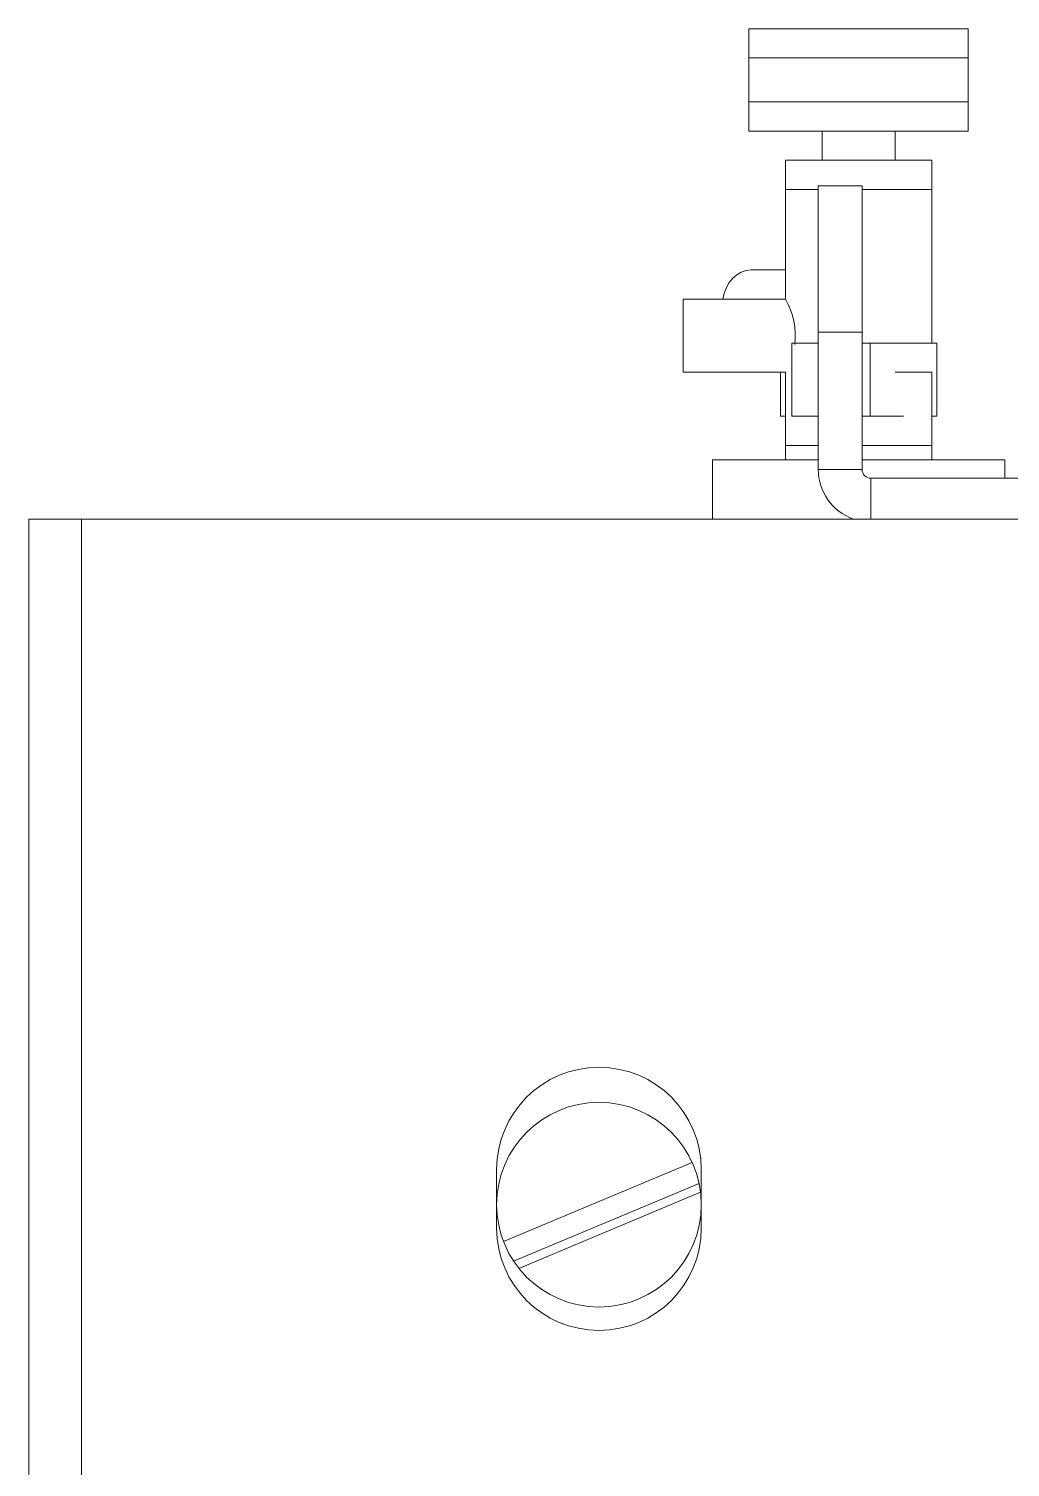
# Model space of a CAD drawing. Header units: millimetres. Extents: x 113490 to 142599, y -20467 to 115.
# Drawn here: x 122361.3 to 122428.4, y -6217.8 to -6119.4 of the extents above; entities that cross this region are included whole.
import ezdxf

# ---------------------------------------------------------------- set-up
doc = ezdxf.new("R2010")
doc.units = ezdxf.units.MM
doc.layers.add('DV1_0', color=7, linetype='Continuous')

msp = doc.modelspace()

# ---------------------------------------------------------------- linework, layer by layer
at = {"layer": 'DV1_0', "color": 7, "linetype": 'Continuous', "lineweight": 15}
for p, q in [((122425.518, -6119.428), (122410.518, -6119.428)), ((122410.518, -6119.428), (122410.518, -6124.428)), ((122425.518, -6124.428), (122425.518, -6119.428)), ((122425.518, -6121.428), (122410.518, -6121.428)), ((122410.518, -6121.428), (122410.518, -6126.428)), ((122425.518, -6126.428), (122425.518, -6121.428)), ((122425.518, -6124.428), (122410.518, -6124.428)), ((122425.518, -6126.428), (122410.518, -6126.428)), ((122415.518, -6126.428), (122415.518, -6128.428)), ((122415.518, -6126.428), (122415.518, -6128.428)), ((122420.518, -6128.428), (122420.518, -6126.428)), ((122420.518, -6128.428), (122420.518, -6126.428)), ((122423.018, -6128.428), (122413.018, -6128.428)), ((122413.018, -6128.428), (122413.018, -6137.928)), ((122423.018, -6140.928), (122423.018, -6128.428)), ((122415.26, -6140.18), (122415.26, -6130.18)), ((122415.26, -6130.18), (122418.26, -6130.18)), ((122418.26, -6130.18), (122418.26, -6140.18)), ((122415.26, -6130.428), (122413.018, -6130.428)), ((122413.018, -6130.428), (122413.018, -6137.948)), ((122423.018, -6130.428), (122418.26, -6130.428)), ((122423.018, -6140.928), (122423.018, -6130.428)), ((122413.018, -6135.928), (122410.664, -6135.928)), ((122406.018, -6137.928), (122406.018, -6142.928)), ((122413.018, -6137.928), (122406.018, -6137.928)), ((122415.26, -6140.928), (122413.455, -6140.928)), ((122413.455, -6140.928), (122413.455, -6145.928)), ((122415.26, -6149.58), (122415.26, -6140.18)), ((122418.26, -6140.18), (122415.26, -6140.18)), ((122418.26, -6149.58), (122418.26, -6140.18)), ((122418.8, -6140.928), (122418.26, -6140.928)), ((122421.082, -6140.928), (122418.8, -6140.928)), ((122418.8, -6140.928), (122418.8, -6145.928)), ((122423.363, -6140.928), (122421.082, -6140.928)), ((122423.363, -6140.928), (122423.363, -6145.928)), ((122406.018, -6142.928), (122413.018, -6142.928)), ((122412.672, -6142.928), (122412.672, -6145.928)), ((122413.018, -6142.928), (122413.018, -6147.928)), ((122423.018, -6142.928), (122420.518, -6142.928)), ((122423.018, -6142.928), (122423.018, -6147.928)), ((122413.018, -6145.928), (122412.672, -6145.928)), ((122415.26, -6145.928), (122413.455, -6145.928)), ((122418.8, -6145.928), (122418.26, -6145.928)), ((122421.082, -6145.928), (122418.8, -6145.928)), ((122423.363, -6145.928), (122423.018, -6145.928)), ((122415.26, -6147.928), (122413.018, -6147.928)), ((122413.018, -6147.928), (122413.018, -6148.928)), ((122413.018, -6147.928), (122413.018, -6148.928)), ((122420.518, -6147.928), (122418.26, -6147.928)), ((122423.018, -6147.928), (122420.518, -6147.928)), ((122423.018, -6148.928), (122423.018, -6147.928)), ((122423.018, -6148.928), (122423.018, -6147.928)), ((122408.018, -6148.928), (122415.26, -6148.928)), ((122408.018, -6148.928), (122408.018, -6152.97)), ((122418.26, -6148.928), (122428.018, -6148.928)), ((122428.018, -6150.18), (122428.018, -6148.928)), ((122418.86, -6152.97), (122418.86, -6150.18)), ((122418.86, -6150.18), (122450.627, -6150.18)), ((122361.26, -8325.97), (122361.26, -6152.97)), ((122361.26, -6152.97), (122364.86, -6152.97)), ((122364.86, -6152.97), (122471.26, -6152.97)), ((122406.639, -6196.994), (122393.733, -6202.406)), ((122393.261, -6197.48), (122393.261, -6201.48)), ((122407.261, -6201.48), (122407.261, -6197.48)), ((122407.108, -6198.424), (122394.424, -6203.743))]:
    msp.add_line(p, q, dxfattribs=at)
at = {"layer": 'DV1_0', "color": 7, "linetype": 'Continuous', "lineweight": 20}
for p, q in [((122418.26, -6149.58), (122415.26, -6149.58)), ((122364.86, -8325.97), (122364.86, -6152.97)), ((122394.786, -6204.241), (122407.21, -6199.032))]:
    msp.add_line(p, q, dxfattribs=at)
at = {"layer": 'DV1_0', "color": 7, "linetype": 'Continuous', "lineweight": 15}
msp.add_circle((122400.261, -6199.88), 7, dxfattribs=at)
for centre, radius, start, end in [((122408.677, -6140.428), 5.009, 353.05239, 29.94156), ((122418.86, -6149.58), 3.6, 180, 250.33399), ((122418.86, -6149.58), 0.6, 180, 270), ((122400.261, -6197.48), 7, 0, 180), ((122400.261, -6201.48), 7, 180, 0)]:
    msp.add_arc(centre, radius, start, end, dxfattribs=at)
msp.add_ellipse((122410.664, -6138.428), major_axis=(0, -2.5), ratio=0.790252, start_param=3.141593, end_param=4.511031, dxfattribs=at)

doc.saveas('drawing.dxf')
